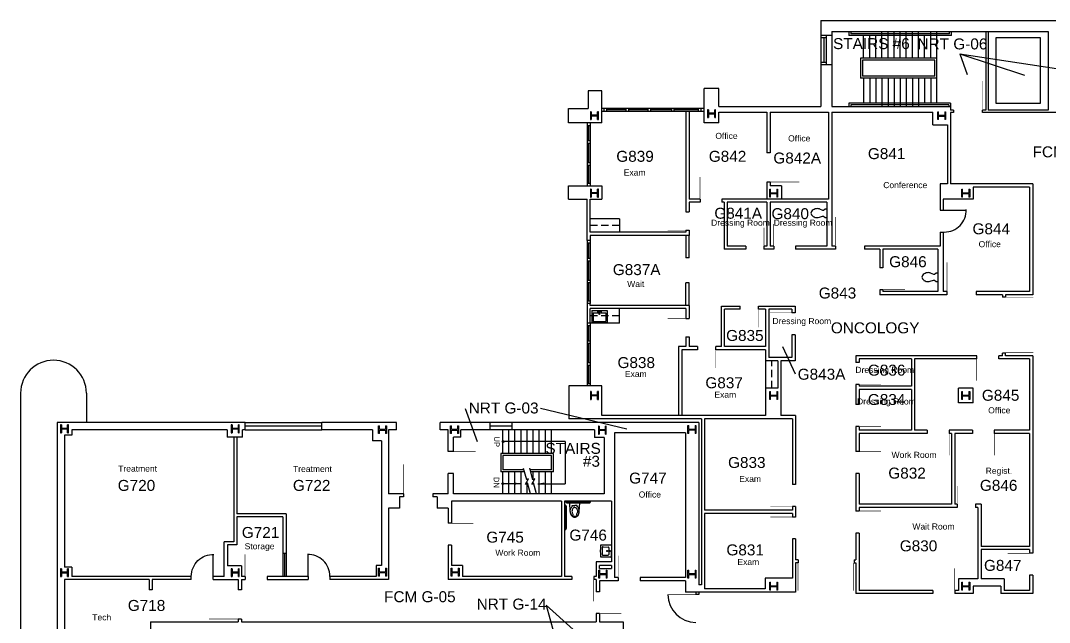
# Model space of a CAD drawing. Extents: x 889 to 4763, y 151 to 3209.
# Drawn here: x 1387 to 3074, y 2222 to 3209 of the extents above; entities that cross this region are included whole.
import ezdxf

# ---------------------------------------------------------------- set-up
doc = ezdxf.new("R2010")
doc.units = 0
doc.header["$LTSCALE"] = 96
doc.header["$MEASUREMENT"] = 0
doc.linetypes.add('DASHED4', pattern=[0.1875, 0.125, -0.0625])
doc.layers.get('0').update_dxf_attribs({"linetype": 'CONTINUOUS'})
for name, color, linetype in [('A-ANNO-TEXT', 4, 'CONTINUOUS'), ('A-ANNO-TEXT-CTC', 181, 'CONTINUOUS'), ('A-COLS', 1, 'CONTINUOUS'), ('A-DOOR', 2, 'CONTINUOUS'), ('A-FLOR-CASE', 3, 'CONTINUOUS'), ('A-FLOR-SHFT', 1, 'CONTINUOUS'), ('A-FLOR-STRS', 2, 'CONTINUOUS'), ('A-GLAZ', 2, 'CONTINUOUS'), ('A-WALL-FULL', 6, 'CONTINUOUS'), ('A-WALL-SILL', 1, 'CONTINUOUS'), ('DEF', 31, 'CONTINUOUS'), ('L-EXTERIOR', 8, 'CONTINUOUS'), ('P-FIXT', 3, 'CONTINUOUS')]:
    doc.layers.add(name, color=color, linetype=linetype)
doc.styles.add('ARIAL', font='arial.ttf')

# ---------------------------------------------------------------- blocks, each defined once
blk = doc.blocks.new('DL')
at = {"layer": 'A-DOOR'}
blk.add_lwpolyline([(1, 0, 0, 0, 0.414214), (0, 1, 0.0278, 0.0278, 0), (0, 0, 0.0278, 0.0278, 0)], format="xyseb", dxfattribs=at)
blk = doc.blocks.new('DR')
at = {"layer": 'A-DOOR'}
blk.add_lwpolyline([(0, 0, 0.0208, 0.0208, 0), (0, 1, 0, 0, 0.414214), (-1, 0, 0, 0, 0.414214)], format="xyseb", dxfattribs=at)
blk = doc.blocks.new('COL')
at = {"layer": 'A-COLS'}
for p, q in [((-0.5, 0.5), (0.5, 0.5)), ((-0.5, 0.39), (-0.5, 0.5)), ((-0.5, 0.39), (-0.05, 0.39)), ((-0.05, -0.39), (-0.05, 0.39)), ((0.05, -0.39), (0.05, 0.39)), ((0.05, 0.39), (0.5, 0.39)), ((0.5, 0.5), (0.5, 0.39)), ((-0.5, -0.5), (-0.5, -0.39)), ((-0.05, -0.39), (-0.5, -0.39)), ((0.5, -0.5), (-0.5, -0.5)), ((0.5, -0.39), (0.05, -0.39)), ((0.5, -0.39), (0.5, -0.5))]:
    blk.add_line(p, q, dxfattribs=at)
blk = doc.blocks.new('90S1')
blk.add_line((-0.5, 0), (-0.5, 1))
blk.add_arc((-0.5, 0), 1, 0, 91.707)
blk = doc.blocks.new('TOILET3')
for p, q in [((0, -7), (0, 7)), ((2.5, 7), (0, 7)), ((5.6, 5), (2.5, 7)), ((7.2, 5), (5.6, 5)), ((12.3, 6.8), (7.2, 5)), ((2.5, -7), (0, -7)), ((5.6, -5), (2.5, -7)), ((7.2, -5), (5.6, -5)), ((12.3, -6.8), (7.2, -5))]:
    blk.add_line(p, q)
for centre, radius, start, end in [((15.7, -3.1), 10.5, 90, 108.8354), ((16.2, -0.6), 8.05, 71.1646, 93.7754), ((15.2, -6.5), 14, 57.6462, 74.7553), ((16.2, -4), 11.3, 36.0611, 55.3641), ((20.1, 0), 5.93, 360, 26.7012), ((20.1, 0), 5.93, 333.2988, 0), ((15.7, 3.1), 10.5, 251.1646, 270), ((15.7, 3.1), 10.5, 270, 288.8354), ((15.7, 5.9), 13.2, 284.9626, 301.7838), ((16.2, 4), 11.3, 304.6359, 323.9389)]:
    blk.add_arc(centre, radius, start, end)
blk = doc.blocks.new('A$C05ED2A7C')
for p, q in [((-12.5, 0.1), (-12.5, 20.1)), ((-12.5, 20.1), (12.5, 20.1)), ((-10.5, 4.1), (-10.5, 18.1)), ((-10.5, 18.1), (10.5, 18.1)), ((10.5, 4.1), (10.5, 18.1)), ((12.5, 0.1), (12.5, 20.1)), ((-12.5, 0), (12.5, 0)), ((-10.5, 4), (-0.3, 4)), ((-0.3, 6.4), (-0.3, 2.4)), ((0.3, 6.4), (0.3, 2.4)), ((0.3, 4), (10.5, 4))]:
    blk.add_line(p, q)
for centre in [(-2.7, 2.3), (2.8, 2.3)]:
    blk.add_circle(centre, 0.5)
for centre, radius, start, end in [((0, 2.3), 1, 108.9656, 71.0344), ((0, 6.4), 0.325, 0, 180), ((0, 2.3), 0.325, 180, 0)]:
    blk.add_arc(centre, radius, start, end)

msp = doc.modelspace()

# ---------------------------------------------------------------- linework, layer by layer
at = {"layer": 'A-ANNO-TEXT'}
for p, q in [((2280, 2518.2), (2178.3, 2518.2)), ((2280, 2518.2), (2280, 2449.2)), ((2207.6, 2449.2), (2177.7, 2449.2)), ((2235.3, 2449.2), (2280, 2449.2))]:
    msp.add_line(p, q, dxfattribs=at)
for centre in [(2178.3, 2518.3), (2177.7, 2449.2)]:
    msp.add_circle(centre, 1.44, dxfattribs=at)
for points in [[(2197, 2447.5), (2197, 2451.1), (2207.8, 2449.3)], [(2245.9, 2447.5), (2245.9, 2451.1), (2235.1, 2449.3)]]:
    msp.add_solid(points, dxfattribs=at)
at = {"layer": 'A-ANNO-TEXT-CTC'}
for p, q in [((2927.3, 3154.7), (2939.3, 3120.7)), ((2927.3, 3154.7), (3033.6, 3119.4)), ((2927.3, 3154.7), (3103.8, 3127.9)), ((2657.9, 2629.1), (2637.2, 2674)), ((2116.2, 2572.4), (2135.5, 2518.7)), ((2239.8, 2573), (2381, 2539)), ((2248.8, 2250), (2260.7, 2206.2)), ((2248.8, 2250), (2293, 2209.8))]:
    msp.add_line(p, q, dxfattribs=at)
at = {"layer": 'A-DOOR'}
for points in [[(3002.2, 2755.2, 1, 1, 0), (3047.8, 2755.2, 0, 0, -0.414214), (3002.2, 2709.7, 0, 0, 0)], [(3002.2, 2664.1, 1, 1, 0), (3047.8, 2664.1, 0, 0, 0.414214), (3002.2, 2709.7, 0, 0, 0)], [(2015.2, 2432.8, 1, 1, 0), (2015.2, 2480.8, 0, 0, -0.414214), (2063.2, 2432.8, 0, 0, 0)], [(2093.5, 2348.2, 0, 0, 0.414214), (2129.5, 2384.2, 1, 1, 0), (2093.5, 2384.2, 0, 0, 0)], [(1791.2, 2297.2, 0, 0, 0.414214), (1755.2, 2333.2, 1, 1, 0), (1755.2, 2297.2, 0, 0, 0)], [(2403, 2295.2, 0, 0, 0.414214), (2367, 2331.2, 1, 1, 0), (2367, 2295.2, 0, 0, 0)], [(2662, 2319.2, 1, 1, 0), (2662, 2273.7, 0, 0, 0.414214), (2707.6, 2319.2, 0, 0, 0)], [(2753.2, 2319.2, 1, 1, 0), (2753.2, 2273.7, 0, 0, -0.414214), (2707.6, 2319.2, 0, 0, 0)], [(2291, 2292, 0, 0, 0.414214), (2327, 2256, 1, 1, 0), (2327, 2292, 0, 0, 0)], [(1744, 2227.2, 1, 1, 0), (1696, 2227.2, 0, 0, -0.414214), (1744, 2275.2, 0, 0, 0)], [(2336.2, 2236, 1, 1, 0), (2372.2, 2236, 0, 0, 0.414214), (2336.2, 2272, 0, 0, 0)]]:
    msp.add_lwpolyline(points, format="xyseb", dxfattribs=at)
at = {"layer": 'A-DOOR', "const_width": 1}
msp.add_lwpolyline([(2448.7, 2267.3), (2494.2, 2267.3)], dxfattribs=at)
at = {"layer": 'A-DOOR'}
msp.add_arc((2494.2, 2267.3), 45.6, 180, 270, dxfattribs=at)
at = {"layer": 'A-FLOR-CASE'}
for p, q in [((2369.2, 2883.8), (2321.2, 2883.8)), ((2369.2, 2883.8), (2369.2, 2861.8)), ((2369.2, 2712.5), (2369.2, 2736.5)), ((2369.2, 2712.5), (2321.2, 2712.5)), ((2608.8, 2651), (2608.8, 2606))]:
    msp.add_line(p, q, dxfattribs=at)
at = {"layer": 'A-FLOR-CASE', "linetype": 'DASHED4'}
for p, q in [((2369.2, 2872.8), (2321.2, 2872.8)), ((2369.2, 2724.5), (2321.2, 2724.5)), ((2618.8, 2606), (2618.8, 2651))]:
    msp.add_line(p, q, dxfattribs=at)
at = {"layer": 'A-FLOR-SHFT'}
msp.add_lwpolyline([(2987, 3181), (3059, 3181), (3059, 3073), (2987, 3073)], close=True, dxfattribs=at)
at = {"layer": 'A-FLOR-STRS'}
for p, q in [((2745.5, 3191), (2745.5, 3184.3)), ((2748.5, 3191), (2748.5, 3187.3)), ((2799.5, 3147.3), (2799.5, 3190.3)), ((2809.5, 3147.3), (2809.5, 3190.3)), ((2819.5, 3147.3), (2819.5, 3190.3)), ((2829.5, 3147.3), (2829.5, 3190.3)), ((2839.5, 3147.6), (2839.5, 3190.3)), ((2849.5, 3147.3), (2849.5, 3190.3)), ((2859.5, 3147.3), (2859.5, 3190.3)), ((2879.5, 3147.3), (2879.5, 3191)), ((2889.5, 3073.7), (2889.5, 3191)), ((2910.5, 3187.3), (2910.5, 3190.4)), ((2913.5, 3184.3), (2913.5, 3190.4)), ((2913.5, 3184.3), (2745.5, 3184.3)), ((2910.5, 3187.3), (2748.5, 3187.3)), ((2769.5, 3147.3), (2769.5, 3184.3)), ((2779.5, 3147.3), (2779.5, 3184.3)), ((2789.5, 3147.3), (2789.5, 3184.3)), ((2869.5, 3147.3), (2869.5, 3184.3)), ((2764.5, 3147.3), (2764.5, 3114.7)), ((2889.5, 3147.3), (2764.5, 3147.3)), ((2767.5, 3144.3), (2767.5, 3117.7)), ((2886.5, 3144.3), (2767.5, 3144.3)), ((2886.5, 3117.7), (2886.5, 3144.3)), ((2889.5, 3114.7), (2764.5, 3114.7)), ((2886.5, 3117.7), (2767.5, 3117.7)), ((2769.5, 3114.7), (2769.5, 3073.7)), ((2779.5, 3114.7), (2779.5, 3073.7)), ((2789.5, 3114.7), (2789.5, 3073.7)), ((2799.5, 3114.7), (2799.5, 3067.7)), ((2809.5, 3114.7), (2809.5, 3067.7)), ((2819.5, 3114.7), (2819.5, 3067.7)), ((2829.5, 3114.7), (2829.5, 3067.7)), ((2839.5, 3114.4), (2839.5, 3067.7)), ((2849.5, 3114.7), (2849.5, 3067.7)), ((2859.5, 3114.7), (2859.5, 3067.7)), ((2869.5, 3114.7), (2869.5, 3073.7)), ((2879.5, 3114.7), (2879.5, 3073.7)), ((2745.5, 3073.7), (2745.5, 3068)), ((2912.2, 3073.7), (2745.5, 3073.7)), ((2912.2, 3073.7), (2912.2, 3067.6)), ((2748.5, 3070.7), (2748.5, 3068)), ((2909.2, 3070.7), (2748.5, 3070.7)), ((2909.2, 3070.7), (2909.2, 3068)), ((2177.7, 2498.7), (2177.7, 2537.7)), ((2187.7, 2498.7), (2187.7, 2537.7)), ((2197.7, 2498.7), (2197.7, 2537.7)), ((2207.7, 2498.7), (2207.7, 2537.7)), ((2217.7, 2498.7), (2217.7, 2537.7)), ((2227.7, 2499), (2227.7, 2537.7)), ((2237.7, 2498.7), (2237.7, 2537.7)), ((2247.7, 2498.7), (2247.7, 2537.7)), ((2257.7, 2498.7), (2257.7, 2537.7)), ((2260.7, 2498.7), (2174.7, 2498.7)), ((2174.7, 2498.7), (2174.7, 2468.8)), ((2260.7, 2468.8), (2260.7, 2498.7)), ((2257.7, 2495.7), (2177.7, 2495.7)), ((2177.7, 2495.7), (2177.7, 2471.8)), ((2257.7, 2471.8), (2257.7, 2495.7)), ((2213.5, 2468.8), (2174.7, 2468.8)), ((2212.7, 2471.8), (2177.7, 2471.8)), ((2177.7, 2432.8), (2177.7, 2468.8)), ((2187.7, 2432.8), (2187.7, 2468.8)), ((2197.7, 2432.8), (2197.7, 2468.8)), ((2207.7, 2432.8), (2207.7, 2468.8)), ((2217, 2455.5), (2212, 2474.3)), ((2227, 2455.5), (2221.9, 2474.8)), ((2257.7, 2471.8), (2222.7, 2471.8)), ((2260.7, 2468.8), (2223.5, 2468.8)), ((2227.7, 2455.9), (2227.7, 2468.8)), ((2237.7, 2432.8), (2237.7, 2468.8)), ((2247.7, 2432.8), (2247.7, 2468.8)), ((2257.7, 2432.8), (2257.7, 2468.8)), ((2215.2, 2448.7), (2220.2, 2457.4)), ((2215.2, 2448.7), (2218.4, 2450.5)), ((2220.2, 2457.4), (2217, 2455.5)), ((2217.7, 2432.8), (2217.7, 2450.1)), ((2223.1, 2432.8), (2218.4, 2450.5)), ((2225.2, 2448.7), (2230.2, 2457.4)), ((2225.2, 2448.7), (2228.4, 2450.5)), ((2230.2, 2457.4), (2227, 2455.5)), ((2233.1, 2432.8), (2228.4, 2450.5))]:
    msp.add_line(p, q, dxfattribs=at)
at = {"layer": 'A-GLAZ'}
for p, q in [((2704.2, 3181), (2704.2, 3141)), ((2380.3, 3062.4), (2348.3, 3062.4)), ((2416.3, 3062.4), (2384.3, 3062.4)), ((2508, 3065), (2402.5, 3065)), ((2454.8, 3062.4), (2420.3, 3062.4)), ((2498.6, 3062.4), (2458.8, 3062.4)), ((2318.6, 3037), (2318.6, 3012)), ((2318.6, 3008), (2318.6, 2976)), ((2318.6, 2972), (2318.6, 2942)), ((2318.6, 2844.1), (2318.6, 2819.1)), ((2318.6, 2815.1), (2318.6, 2783.1)), ((2318.6, 2779.1), (2318.6, 2749.1)), ((2318.6, 2708.8), (2318.6, 2683.8)), ((2318.6, 2679.8), (2318.6, 2647.8)), ((2318.6, 2643.8), (2318.6, 2613.8)), ((1881.1, 2543.7), (1755.1, 2543.7)), ((2193.2, 2543.7), (2157.2, 2543.7)), ((1819.9, 2334.8), (1819.9, 2297.2))]:
    msp.add_line(p, q, dxfattribs=at)
at = {"layer": 'A-WALL-FULL'}
for p, q in [((2699.2, 3209), (2699.2, 3181)), ((2699.2, 3209), (3191, 3209)), ((2717.2, 3191), (3072, 3191)), ((2717.2, 3191), (2717.2, 3185)), ((2970, 3191), (2970, 3062)), ((2974, 3191), (2974, 3062)), ((3072, 3191), (3072, 3062)), ((2699.2, 3185), (2717.2, 3185)), ((2699.2, 3181), (2708.2, 3181)), ((2699.2, 3141), (2708.2, 3141)), ((2699.2, 3141), (2699.2, 3068)), ((2699.2, 3137), (2717.2, 3137)), ((2717.2, 3137), (2717.2, 3068)), ((2340, 3094), (2318, 3094)), ((2318, 3094), (2318, 3065)), ((2340, 3041), (2340, 3094)), ((2508, 3041), (2508, 3097.3)), ((2532, 3097.3), (2508, 3097.3)), ((2532, 3068), (2532, 3097.3)), ((2285.8, 3041), (2285.8, 3065)), ((2285.8, 3065), (2318, 3065)), ((2344.3, 3065), (2340, 3065)), ((2344.3, 3059.8), (2340, 3059.8)), ((2344.3, 3059.8), (2344.3, 3065)), ((2348.3, 3059.8), (2348.3, 3065)), ((2384.3, 3065), (2380.3, 3065)), ((2380.3, 3059.8), (2380.3, 3065)), ((2384.3, 3059.8), (2380.3, 3059.8)), ((2384.3, 3059.8), (2384.3, 3065)), ((2402.5, 3062.4), (2398.5, 3062.4)), ((2416.3, 3059.8), (2416.3, 3065)), ((2420.3, 3059.8), (2420.3, 3065)), ((2454.8, 3059.8), (2454.8, 3065)), ((2458.8, 3059.8), (2458.8, 3065)), ((2478, 3059.8), (2478, 2895.2)), ((2483.2, 3059.8), (2483.2, 2916.2)), ((2498.6, 3059.8), (2498.6, 3065)), ((2502.9, 3059.8), (2502.9, 3065)), ((2532, 3068), (2699.2, 3068)), ((2532, 3059), (2610.8, 3059)), ((2532, 3041), (2532, 3059)), ((2610.8, 3059), (2610.8, 2992)), ((2616, 3059), (2712, 3059)), ((2616, 3059), (2616, 2992)), ((2712, 3059), (2712, 2916.2)), ((2717.2, 3068), (2912.2, 3068)), ((2717.2, 3059), (2883, 3059)), ((2717.2, 3059), (2717.2, 2839)), ((2883, 3038), (2883, 3059)), ((2912.2, 3068), (2912.2, 3062)), ((2917, 3062), (2912.2, 3062)), ((2917, 3058), (2912.2, 3058)), ((2912.2, 3058), (2912.2, 2941)), ((2917, 3062), (2917, 3058)), ((2964.7, 3058), (2964.7, 3062)), ((2970, 3062), (2964.7, 3062)), ((3088, 3058), (2964.7, 3058)), ((3072, 3062), (2974, 3062)), ((2340, 3041), (2285.8, 3041)), ((2316, 3041), (2316, 3037)), ((2316, 3037), (2321.2, 3037)), ((2321.2, 3041), (2321.2, 3037)), ((2532, 3041), (2508, 3041)), ((2883, 3038), (2907, 3038)), ((2907, 3038), (2907, 2941)), ((2316, 3012), (2316, 3008)), ((2316, 3012), (2321.2, 3012)), ((2316, 3008), (2321.2, 3008)), ((2321.2, 3012), (2321.2, 3008)), ((2616, 2992), (2610.8, 2992)), ((2316, 2976), (2316, 2972)), ((2316, 2976), (2321.2, 2976)), ((2316, 2972), (2321.2, 2972)), ((2321.2, 2976), (2321.2, 2972)), ((2285.8, 2916), (2285.8, 2938)), ((2285.8, 2938), (2340, 2938)), ((2316, 2942), (2316, 2938)), ((2316, 2942), (2321.2, 2942)), ((2321.2, 2942), (2321.2, 2938)), ((2340, 2938), (2340, 2916)), ((2616, 2944), (2610.8, 2944)), ((2610.8, 2944), (2610.8, 2916.2)), ((2616, 2944), (2616, 2938)), ((2634.8, 2938), (2616, 2938)), ((2634.8, 2938), (2634.8, 2916.2)), ((2895, 2941), (2895, 2898)), ((2907, 2941), (2895, 2941)), ((3047, 2941), (2912.2, 2941)), ((3047, 2941), (3047, 2759.2)), ((2949, 2935.7), (2949, 2916)), ((3041.8, 2935.7), (2949, 2935.7)), ((3041.8, 2935.7), (3041.8, 2764.5)), ((2285.8, 2916), (2316, 2916)), ((2316, 2848.1), (2316, 2916)), ((2321.2, 2861.8), (2321.2, 2916)), ((2321.2, 2916), (2340, 2916)), ((2501.2, 2916.2), (2483.2, 2916.2)), ((2483.2, 2911), (2483.2, 2895.2)), ((2501.2, 2911), (2483.2, 2911)), ((2501.2, 2916.2), (2501.2, 2911)), ((2501.2, 2916.2), (2501.2, 2911)), ((2712, 2916.2), (2537.2, 2916.2)), ((2537.2, 2916.2), (2537.2, 2911)), ((2540.8, 2911), (2537.2, 2911)), ((2540.8, 2911), (2540.8, 2833.8)), ((2546, 2911), (2546, 2839)), ((2610.8, 2911), (2546, 2911)), ((2610.8, 2911), (2610.8, 2839)), ((2616, 2911), (2616, 2839)), ((2709.2, 2911), (2616, 2911)), ((2709.2, 2911), (2709.2, 2839)), ((2900.2, 2916), (2900.2, 2898)), ((2949, 2916), (2900.2, 2916)), ((2478, 2895.2), (2483.2, 2895.2)), ((2895, 2898), (2901.8, 2898)), ((2478, 2861.8), (2321.2, 2861.8)), ((2483.2, 2856.5), (2321.2, 2856.5)), ((2321.2, 2856.5), (2321.2, 2848.1)), ((2478, 2865.2), (2483.2, 2865.2)), ((2478, 2865.2), (2478, 2861.8)), ((2478, 2856.5), (2478, 2819.5)), ((2483.2, 2865.2), (2483.2, 2856.5)), ((2483.2, 2819.5), (2483.2, 2856.5)), ((2895, 2862), (2895, 2839)), ((2895, 2862), (2901.8, 2862)), ((2900.2, 2862), (2900.2, 2764.5)), ((2316, 2848.1), (2316, 2844.1)), ((2321.2, 2848.1), (2316, 2848.1)), ((2316, 2844.1), (2321.2, 2844.1)), ((2321.2, 2848.1), (2321.2, 2844.1)), ((2576.1, 2839), (2546, 2839)), ((2576.1, 2839), (2576.1, 2833.8)), ((2610.8, 2839), (2606.1, 2839)), ((2606.1, 2839), (2606.1, 2833.8)), ((2622, 2839), (2616, 2839)), ((2622.1, 2839), (2622.1, 2833.8)), ((2658, 2839), (2658, 2833.8)), ((2709.2, 2839), (2658, 2839)), ((2723.2, 2839), (2717.2, 2839)), ((2723.2, 2839), (2723.2, 2833.8)), ((2771.2, 2839), (2771.2, 2833.8)), ((2895, 2839), (2771.2, 2839)), ((2316, 2819.1), (2316, 2815.1)), ((2316, 2819.1), (2321.2, 2819.1)), ((2321.2, 2819.1), (2321.2, 2815.1)), ((2483.2, 2819.5), (2478, 2819.5)), ((2576.1, 2833.8), (2540.8, 2833.8)), ((2622, 2833.8), (2606.1, 2833.8)), ((2723.2, 2833.8), (2658, 2833.8)), ((2796, 2833.8), (2771.2, 2833.8)), ((2796, 2833.8), (2796, 2803.5)), ((2801.2, 2833.8), (2801.2, 2803.5)), ((2891.2, 2833.8), (2801.2, 2833.8)), ((2891.2, 2833.8), (2891.2, 2764.5)), ((2316, 2815.1), (2321.2, 2815.1)), ((2801.2, 2803.5), (2796, 2803.5)), ((2316, 2783.1), (2316, 2779.1)), ((2316, 2783.1), (2321.2, 2783.1)), ((2316, 2779.1), (2321.2, 2779.1)), ((2321.2, 2783.1), (2321.2, 2779.1)), ((2483.2, 2778.7), (2478, 2778.7)), ((2478, 2741.8), (2478, 2778.7)), ((2483.2, 2741.8), (2483.2, 2778.7)), ((2801.2, 2767.5), (2796, 2767.5)), ((2796, 2767.5), (2796, 2759.2)), ((2801.2, 2767.5), (2801.2, 2764.5)), ((2906.2, 2759.2), (2796, 2759.2)), ((2891.2, 2764.5), (2801.2, 2764.5)), ((2906.2, 2764.5), (2900.2, 2764.5)), ((2906.2, 2764.5), (2906.2, 2759.2)), ((2954.2, 2764.5), (2954.2, 2759.2)), ((3041.8, 2764.5), (2954.2, 2764.5)), ((2997, 2759.2), (2954.2, 2759.2)), ((2997, 2759.2), (2997, 2755.2)), ((3002.2, 2755.2), (2997, 2755.2)), ((3002.2, 2759.2), (3002.2, 2755.2)), ((3047, 2759.2), (3002.2, 2759.2)), ((2316, 2749.1), (2316, 2745.1)), ((2316, 2749.1), (2321.2, 2749.1)), ((2321.2, 2745.1), (2316, 2745.1)), ((2316, 2745.1), (2316, 2712.8)), ((2321.2, 2749.1), (2321.2, 2745.1)), ((2321.2, 2741.8), (2321.2, 2745.1)), ((2483.2, 2741.8), (2321.2, 2741.8)), ((2478, 2736.5), (2321.2, 2736.5)), ((2321.2, 2712.8), (2321.2, 2736.5)), ((2478, 2736.5), (2478, 2720.4)), ((2483.2, 2741.8), (2483.2, 2720.4)), ((2536.2, 2740.7), (2567.2, 2740.7)), ((2536.2, 2674.2), (2536.2, 2740.7)), ((2541.5, 2674.2), (2541.5, 2735.5)), ((2567.2, 2735.5), (2541.5, 2735.5)), ((2567.2, 2735.5), (2567.2, 2740.7)), ((2597.2, 2735.5), (2597.2, 2740.7)), ((2597.2, 2740.7), (2657.2, 2740.7)), ((2608.8, 2735.5), (2597.2, 2735.5)), ((2608.8, 2735.5), (2608.8, 2674.2)), ((2614, 2735.5), (2614, 2656.2)), ((2652, 2735.5), (2614, 2735.5)), ((2652, 2735.5), (2652, 2729.5)), ((2657.2, 2740.7), (2657.2, 2729.5)), ((2478, 2720.4), (2483.2, 2720.4)), ((2657.2, 2729.5), (2652, 2729.5)), ((2316, 2712.8), (2316, 2708.8)), ((2321.2, 2712.8), (2316, 2712.8)), ((2316, 2708.8), (2321.2, 2708.8)), ((2321.2, 2712.8), (2321.2, 2708.8)), ((2316, 2683.8), (2316, 2679.8)), ((2316, 2683.8), (2321.2, 2683.8)), ((2321.2, 2683.8), (2321.2, 2679.8)), ((2478, 2690.4), (2483.2, 2690.4)), ((2478, 2690.4), (2478, 2674.2)), ((2483.2, 2690.4), (2483.2, 2674.2)), ((2657.2, 2693.5), (2652, 2693.5)), ((2652, 2693.5), (2652, 2656.2)), ((2657.2, 2693.5), (2657.2, 2651)), ((2316, 2679.8), (2321.2, 2679.8)), ((2478, 2674.2), (2466, 2674.2)), ((2466, 2674.2), (2466, 2561)), ((2471.2, 2669), (2471.2, 2561)), ((2497.2, 2669), (2471.2, 2669)), ((2497.2, 2674.2), (2483.2, 2674.2)), ((2497.2, 2674.2), (2497.2, 2669)), ((2536.2, 2674.2), (2527.2, 2674.2)), ((2527.2, 2669), (2527.2, 2674.2)), ((2608.8, 2669), (2527.2, 2669)), ((2608.8, 2674.2), (2541.5, 2674.2)), ((2608.8, 2669), (2608.8, 2651)), ((2628.8, 2651), (2608.8, 2651)), ((2652, 2656.2), (2614, 2656.2)), ((2628.8, 2651), (2628.8, 2606)), ((2657.2, 2651), (2634, 2651)), ((2634, 2651), (2634, 2561)), ((2757, 2659.2), (2757, 2648)), ((2955, 2659.2), (2757, 2659.2)), ((2762.2, 2654), (2762.2, 2648)), ((2847.8, 2654), (2762.2, 2654)), ((2847.8, 2654), (2847.8, 2609)), ((2853, 2654), (2853, 2537)), ((2955, 2654), (2853, 2654)), ((2955, 2654), (2955, 2659.2)), ((2997, 2659.2), (2991, 2659.2)), ((2991, 2654), (2991, 2659.2)), ((3041.8, 2654), (2991, 2654)), ((3002.2, 2663.2), (2997, 2663.2)), ((2997, 2659.2), (2997, 2663.2)), ((3002.2, 2659.2), (3002.2, 2663.2)), ((3047, 2659.2), (3002.2, 2659.2)), ((3041.8, 2654), (3041.8, 2537)), ((3047, 2659.2), (3047, 2335)), ((2316, 2647.8), (2316, 2643.8)), ((2316, 2647.8), (2321.2, 2647.8)), ((2316, 2643.8), (2321.2, 2643.8)), ((2321.2, 2647.8), (2321.2, 2643.8)), ((2762.2, 2648), (2757, 2648)), ((2340, 2609.8), (2286, 2609.8)), ((2286, 2609.8), (2286, 2555.8)), ((2316, 2613.8), (2316, 2609.8)), ((2316, 2613.8), (2321.2, 2613.8)), ((2321.2, 2609.8), (2316, 2609.8)), ((2321.2, 2613.8), (2321.2, 2609.8)), ((2340, 2561), (2340, 2609.8)), ((2628.8, 2606), (2608.8, 2606)), ((2608.8, 2606), (2608.8, 2561)), ((2634, 2606), (2634, 2561)), ((2762.2, 2612), (2757, 2612)), ((2757, 2612), (2757, 2579)), ((2762.2, 2612), (2762.2, 2609)), ((2847.8, 2609), (2762.2, 2609)), ((2762.2, 2603.8), (2762.2, 2579)), ((2847.8, 2603.8), (2762.2, 2603.8)), ((2847.8, 2603.8), (2847.8, 2537)), ((2925, 2582), (2925, 2606)), ((2949, 2606), (2925, 2606)), ((2949, 2582), (2949, 2606)), ((2949, 2582), (2925, 2582)), ((2762.2, 2579), (2757, 2579)), ((1447, 2549.7), (1447, 1435)), ((1755.1, 2549.7), (1447, 2549.7)), ((1755.1, 2537.7), (1755.1, 2549.7)), ((1881.1, 2537.7), (1881.1, 2549.7)), ((2003.3, 2549.7), (1881.1, 2549.7)), ((2003.3, 2537.7), (2003.3, 2549.7)), ((2075.2, 2537.7), (2075.2, 2549.7)), ((2157.2, 2549.7), (2075.2, 2549.7)), ((2157.2, 2537.7), (2157.2, 2549.7)), ((2499.5, 2549.7), (2193.2, 2549.7)), ((2193.2, 2537.7), (2193.2, 2549.7)), ((2503.5, 2555.8), (2286, 2555.8)), ((2608.8, 2561), (2340, 2561)), ((2499.5, 2549.7), (2499.5, 2283.2)), ((2503.5, 2555.8), (2503.5, 2283.2)), ((2508.8, 2555.8), (2508.8, 2405.8)), ((2652.8, 2555.8), (2508.8, 2555.8)), ((2658, 2561), (2634, 2561)), ((2652.8, 2555.8), (2652.8, 2447.8)), ((2658, 2561), (2658, 2447.8)), ((1726, 2537.7), (1471, 2537.7)), ((1471, 2537.7), (1471, 2528.8)), ((1726, 2537.7), (1726, 2525.8)), ((1751.1, 2525.8), (1751.1, 2537.7)), ((1755.1, 2537.7), (1751.1, 2537.7)), ((1964, 2537.7), (1881.1, 2537.7)), ((1964, 2537.7), (1964, 2519.8)), ((1990.2, 2537.7), (1990.2, 2432.8)), ((2003.3, 2537.7), (1990.2, 2537.7)), ((2088.2, 2537.7), (2075.2, 2537.7)), ((2088.2, 2501.8), (2088.2, 2537.7)), ((2157.2, 2537.7), (2109.2, 2537.7)), ((2109.2, 2525.8), (2109.2, 2537.7)), ((2328, 2537.7), (2193.2, 2537.7)), ((2328, 2537.7), (2328, 2525)), ((2361, 2532.5), (2361, 2295.2)), ((2477.5, 2532.5), (2361, 2532.5)), ((2477.5, 2532.5), (2477.5, 2295.2)), ((2762.2, 2543), (2757, 2543)), ((2757, 2543), (2757, 2501.8)), ((2762.2, 2543), (2762.2, 2537)), ((2847.8, 2537), (2762.2, 2537)), ((2762.2, 2531.7), (2762.2, 2501.8)), ((2873.8, 2531.7), (2762.2, 2531.7)), ((2873.8, 2537), (2853, 2537)), ((2873.8, 2537), (2873.8, 2531.7)), ((2947.8, 2537), (2909.8, 2537)), ((2909.8, 2537), (2909.8, 2531.7)), ((2913.8, 2531.7), (2909.8, 2531.7)), ((2913.8, 2531.7), (2913.8, 2415.5)), ((2919, 2531.7), (2919, 2415.5)), ((2947.8, 2531.7), (2919, 2531.7)), ((2947.8, 2537), (2947.8, 2531.7)), ((2983.8, 2537), (2983.8, 2531.7)), ((3041.8, 2537), (2983.8, 2537)), ((3041.8, 2531.7), (2983.8, 2531.7)), ((3041.8, 2531.7), (3041.8, 2346.2)), ((1459, 2528.8), (1459, 2312.5)), ((1471, 2528.8), (1459, 2528.8)), ((1751.1, 2525.8), (1726, 2525.8)), ((1736.5, 2525.8), (1736.5, 2354)), ((1741.7, 2525.8), (1741.7, 2400)), ((1979, 2519.8), (1964, 2519.8)), ((1979, 2519.8), (1979, 2315.2)), ((2097.2, 2501.8), (2097.2, 2525.8)), ((2109.2, 2525.8), (2097.2, 2525.8)), ((2343.8, 2525), (2328, 2525)), ((2343.8, 2525), (2343.8, 2432.8)), ((2097.2, 2501.8), (2088.2, 2501.8)), ((2762.2, 2501.8), (2757, 2501.8)), ((2097.2, 2465.8), (2088.2, 2465.8)), ((2088.2, 2432.8), (2088.2, 2465.8)), ((2097.2, 2432.8), (2097.2, 2465.8)), ((2762.2, 2465.8), (2757, 2465.8)), ((2757, 2465.8), (2757, 2404.2)), ((2762.2, 2465.8), (2762.2, 2415.5)), ((2658, 2447.8), (2652.8, 2447.8)), ((2015.2, 2432.8), (1990.2, 2432.8)), ((2015.2, 2432.8), (2015.2, 2427.5)), ((2088.2, 2432.8), (2063.2, 2432.8)), ((2063.2, 2432.8), (2063.2, 2427.5)), ((2343.8, 2432.8), (2097.2, 2432.8)), ((2008.2, 2427.5), (2008.2, 2408.8)), ((2015.2, 2427.5), (2008.2, 2427.5)), ((2070.2, 2427.5), (2063.2, 2427.5)), ((2070.2, 2427.5), (2070.2, 2408.8)), ((2273.8, 2420.8), (2093.5, 2420.8)), ((2093.5, 2420.8), (2093.5, 2384.6)), ((2273.8, 2420.8), (2273.8, 2297.2)), ((2355.8, 2420.8), (2279, 2420.8)), ((2279, 2420.8), (2279, 2297.2)), ((2355.8, 2420.8), (2355.8, 2320.8)), ((2913.8, 2415.5), (2762.2, 2415.5)), ((2923, 2415.5), (2919, 2415.5)), ((2923, 2415.5), (2923, 2410.2)), ((2953, 2415.5), (2953, 2410.2)), ((2962.2, 2415.5), (2953, 2415.5)), ((2962.2, 2415.5), (2962.2, 2346.2)), ((1822.5, 2400), (1741.7, 2400)), ((1822.5, 2400), (1822.5, 2334.8)), ((1990.2, 2408.8), (1990.2, 2292)), ((2008.2, 2408.8), (1990.2, 2408.8)), ((2088.2, 2408.8), (2070.2, 2408.8)), ((2088.2, 2408.8), (2088.2, 2384.6)), ((2652.8, 2405.8), (2508.8, 2405.8)), ((2508.8, 2400.5), (2508.8, 2276.5)), ((2652.8, 2400.5), (2508.8, 2400.5)), ((2658, 2411.8), (2652.8, 2411.8)), ((2652.8, 2411.8), (2652.8, 2405.8)), ((2652.8, 2400.5), (2652.8, 2394.5)), ((2658, 2411.8), (2658, 2394.5)), ((2762.2, 2404.2), (2757, 2404.2)), ((2762.2, 2410.2), (2762.2, 2404.2)), ((2923, 2410.2), (2762.2, 2410.2)), ((2957, 2410.2), (2953, 2410.2)), ((2957, 2410.2), (2957, 2293)), ((1741.7, 2394.8), (1741.7, 2348.8)), ((1817.2, 2394.8), (1741.7, 2394.8)), ((1817.2, 2394.8), (1817.2, 2334.8)), ((2093.5, 2384.6), (2088.2, 2384.6)), ((2658, 2394.5), (2652.8, 2394.5)), ((2762.2, 2368.2), (2757, 2368.2)), ((2757, 2368.2), (2757, 2324.5)), ((2762.2, 2368.2), (2762.2, 2274.2)), ((1736.5, 2354), (1721, 2354)), ((1721, 2297.2), (1721, 2354)), ((1726.2, 2348.8), (1726.2, 2314.2)), ((1741.7, 2348.8), (1726.2, 2348.8)), ((2088.2, 2348.2), (2088.2, 2292)), ((2093.5, 2348.2), (2088.2, 2348.2)), ((2093.5, 2348.2), (2093.5, 2315.2)), ((2658, 2358.5), (2652.8, 2358.5)), ((2652.8, 2358.5), (2652.8, 2294.5)), ((2658, 2358.5), (2658, 2324.5)), ((3041.8, 2346.2), (2962.2, 2346.2)), ((1822.5, 2334.8), (1817.2, 2334.8)), ((2962.2, 2341), (2962.2, 2293)), ((3041.8, 2341), (2962.2, 2341)), ((3041.8, 2341), (3041.8, 2335)), ((3047, 2335), (3041.8, 2335)), ((1471, 2312.5), (1459, 2312.5)), ((1471, 2312.5), (1471, 2297.2)), ((1749.2, 2314.2), (1726.2, 2314.2)), ((1749.2, 2314.2), (1749.2, 2297.2)), ((1970, 2315.2), (1970, 2297.2)), ((1979, 2315.2), (1970, 2315.2)), ((2111.5, 2315.2), (2093.5, 2315.2)), ((2111.5, 2315.2), (2111.5, 2297.2)), ((2331, 2320.8), (2331, 2297.2)), ((2355.8, 2320.8), (2331, 2320.8)), ((2355.8, 2315.2), (2336.5, 2315.2)), ((2336.5, 2310), (2336.5, 2315.2)), ((2355.8, 2315.2), (2355.8, 2310)), ((2662, 2324.5), (2658, 2324.5)), ((2658, 2319.2), (2658, 2271.2)), ((2662, 2319.2), (2658, 2319.2)), ((2662, 2324.5), (2662, 2319.2)), ((2754, 2324.5), (2754, 2319.2)), ((2754, 2324.5), (2757, 2324.5)), ((2754, 2319.2), (2757, 2319.2)), ((2757, 2319.2), (2757, 2269)), ((1667, 2297.2), (1471, 2297.2)), ((1667, 2292), (1667, 2297.2)), ((1721, 2297.2), (1703, 2297.2)), ((1703, 2292), (1703, 2297.2)), ((1755.2, 2297.2), (1749.2, 2297.2)), ((1755.2, 2297.2), (1755.2, 2292)), ((1791.2, 2297.2), (1791.2, 2292)), ((1858.4, 2297.2), (1791.2, 2297.2)), ((1858.4, 2297.2), (1858.4, 2292)), ((1970, 2297.2), (1894.4, 2297.2)), ((1894.4, 2297.2), (1894.4, 2292)), ((2273.8, 2297.2), (2111.5, 2297.2)), ((2291, 2297.2), (2279, 2297.2)), ((2291, 2297.2), (2291, 2292)), ((2327, 2297.2), (2327, 2292)), ((2331, 2297.2), (2327, 2297.2)), ((2336.5, 2310), (2355.8, 2310)), ((2367, 2295.2), (2361, 2295.2)), ((2367, 2295.2), (2367, 2290)), ((2477.5, 2295.2), (2403, 2295.2)), ((2403, 2295.2), (2403, 2290)), ((3041.8, 2299), (3041.8, 2274.2)), ((3047, 2299), (3041.8, 2299)), ((3047, 2299), (3047, 2269)), ((1459, 2292), (1459, 2170)), ((1597.8, 2292), (1459, 2292)), ((1597.8, 2292), (1597.8, 2275.2)), ((1667, 2292), (1603, 2292)), ((1603, 2292), (1603, 2275.2)), ((1703, 2292), (1744, 2292)), ((1744, 2292), (1744, 2275.2)), ((1749.2, 2292), (1749.2, 2275.2)), ((1749.2, 2292), (1755.2, 2292)), ((1791.2, 2292), (1858.4, 2292)), ((1990.2, 2292), (1894.4, 2292)), ((2291, 2292), (2088.2, 2292)), ((2331, 2292), (2327, 2292)), ((2331, 2292), (2331, 2272)), ((2336.2, 2290), (2336.2, 2272)), ((2367, 2290), (2336.2, 2290)), ((2477.5, 2290), (2403, 2290)), ((2477.5, 2290), (2477.5, 2271.2)), ((2503.5, 2283.2), (2499.5, 2283.2)), ((2607.8, 2294.5), (2607.8, 2276.5)), ((2652.8, 2294.5), (2607.8, 2294.5)), ((2925, 2293), (2925, 2274.2)), ((2957, 2293), (2925, 2293)), ((2994.5, 2281), (2949, 2281)), ((2949, 2281), (2949, 2269)), ((2999.8, 2293), (2962.2, 2293)), ((2994.5, 2281), (2994.5, 2269)), ((2999.8, 2293), (2999.8, 2274.2)), ((1603, 2275.2), (1597.8, 2275.2)), ((1749.2, 2275.2), (1744, 2275.2)), ((2336.2, 2272), (2331, 2272)), ((2658, 2271.2), (2477.5, 2271.2)), ((2494.2, 2271.2), (2494.2, 2267.3)), ((2499.5, 2267.3), (2494.2, 2267.3)), ((2499.5, 2271.2), (2499.5, 2267.3)), ((2607.8, 2276.5), (2508.8, 2276.5)), ((2883, 2269), (2757, 2269)), ((2883, 2274.2), (2762.2, 2274.2)), ((2883, 2274.2), (2883, 2269)), ((2919, 2274.2), (2919, 2269)), ((2925, 2274.2), (2919, 2274.2)), ((2949, 2269), (2919, 2269)), ((3047, 2269), (2994.5, 2269)), ((3041.8, 2274.2), (2999.8, 2274.2)), ((1749.2, 2227.2), (1744, 2227.2)), ((1744, 2227.2), (1744, 2222.5)), ((1749.2, 2227.2), (1749.2, 2222.5)), ((2336.2, 2236), (2331, 2236)), ((2331, 2236), (2331, 2222.5)), ((2336.2, 2236), (2336.2, 2222.5)), ((1600, 2222.5), (1744, 2222.5)), ((1600, 2222.5), (1600, 2170)), ((1749.2, 2222.5), (2331, 2222.5)), ((2336.2, 2222.5), (2375.3, 2222.5)), ((2375.3, 2222.5), (2375.3, 2074.8))]:
    msp.add_line(p, q, dxfattribs=at)
at = {"layer": 'A-WALL-SILL'}
for p, q in [((2699.2, 3181), (2699.2, 3141)), ((2708.2, 3185), (2708.2, 3137)), ((2717.2, 3185), (2717.2, 3137)), ((2380.3, 3065), (2344.3, 3065)), ((2380.3, 3059.8), (2344.3, 3059.8)), ((2508, 3065), (2384.3, 3065)), ((2508, 3059.8), (2384.3, 3059.8)), ((2316, 3041), (2316, 2938)), ((2321.2, 3041), (2321.2, 2938)), ((2316, 2844.1), (2316, 2749.1)), ((2316, 2844.1), (2316, 2745.1)), ((2321.2, 2844.1), (2321.2, 2749.1)), ((2316, 2708.8), (2316, 2613.8)), ((2321.2, 2708.8), (2321.2, 2613.8)), ((2321.2, 2708.8), (2321.2, 2613.8)), ((1755.1, 2549.7), (1881.1, 2549.7)), ((2193.2, 2549.7), (2157.2, 2549.7)), ((1755.1, 2537.7), (1881.1, 2537.7)), ((2193.2, 2537.7), (2157.2, 2537.7)), ((1817.2, 2334.8), (1817.2, 2297.2)), ((1822.5, 2334.8), (1822.5, 2297.2))]:
    msp.add_line(p, q, dxfattribs=at)
at = {"layer": 'L-EXTERIOR'}
for p, q in [((1387, 2597.8), (1387, 1648.3)), ((1495, 2597.8), (1495, 2549.7))]:
    msp.add_line(p, q, dxfattribs=at)
msp.add_arc((1441, 2597.8), 54, 0, 180, dxfattribs=at)
at = {"layer": 'P-FIXT'}
for p, q in [((2279.5, 2414.3), (2279, 2414.3)), ((2281.2, 2420.3), (2281.2, 2420.8)), ((2283.8, 2417.8), (2319.5, 2417.8)), ((2319, 2419.3), (2284.2, 2419.3)), ((2287.5, 2419.3), (2287.5, 2420.8)), ((2288.2, 2403.8), (2287.5, 2417.8)), ((2303.3, 2403.8), (2304, 2417.8)), ((2304, 2419.3), (2304, 2420.8)), ((2322, 2420.3), (2322, 2420.8)), ((2280.5, 2411.2), (2280.5, 2376.4)), ((2282, 2376), (2282, 2411.7)), ((2291.6, 2396.2), (2291.6, 2396.2)), ((2292.7, 2399), (2292.7, 2399)), ((2298.8, 2399), (2298.8, 2399)), ((2299.9, 2396.2), (2299.9, 2396.2)), ((2338.7, 2348.8), (2355.3, 2348.8)), ((2342.3, 2345.8), (2350.6, 2345.3)), ((2355.8, 2348.2), (2355.7, 2329.3)), ((2355.2, 2328.8), (2338.7, 2328.8)), ((2340.8, 2344.3), (2340.7, 2333.2)), ((2342.3, 2331.7), (2350.6, 2332.2)), ((2351.5, 2344.3), (2351.5, 2333.2))]:
    msp.add_line(p, q, dxfattribs=at)
for points in [[(2288.2, 2403.8, -0.074934), (2288.8, 2407.5, -0.085426), (2290.3, 2410.4, -0.066386), (2291.6, 2411.8), (2291.6, 2413.3), (2295.7, 2413.3)], [(2303.3, 2403.8, 0.074934), (2302.7, 2407.5, 0.085426), (2301.2, 2410.4, 0.066386), (2299.9, 2411.8), (2299.9, 2413.3), (2295.7, 2413.3)], [(2295.7, 2410.3, 0.17747), (2293.5, 2409.4, 0.066386), (2292.7, 2408.6, 0.085426), (2291.7, 2406.6, 0.074934), (2291.2, 2403.8, 0.074934), (2291.7, 2401.1, 0.08035), (2292.6, 2399.2, -0.238976), (2292.7, 2398.7), (2291.9, 2396.5, -0.549653), (2291.1, 2396.3)], [(2295.7, 2410.3, -0.17412), (2298, 2409.4, -0.066386), (2298.8, 2408.6, -0.085426), (2299.8, 2406.6, -0.074934), (2300.3, 2403.8, -0.074934), (2299.8, 2401.1, -0.08035), (2298.9, 2399.2, 0.238976), (2298.8, 2398.7), (2299.6, 2396.5, 0.549653), (2300.4, 2396.3)], [(2338.7, 2348.8, 0.061553), (2338.6, 2348.7, 0.084107), (2338.5, 2348.7, 0.039062), (2338.4, 2348.6, 0.039062), (2338.3, 2348.5, 0.084107), (2338.2, 2348.4, 0.061553), (2338.2, 2348.3)], [(2342.3, 2345.8, 0.050866), (2342, 2345.8, 0.073218), (2341.7, 2345.7, 0.028563), (2341.4, 2345.5, 0.050866), (2341.2, 2345.4, 0.050866), (2341.1, 2345.2, 0.028563), (2340.9, 2344.9, 0.073218), (2340.8, 2344.7, 0.050866), (2340.8, 2344.3)], [(2351.5, 2344.3, 0.063221), (2351.5, 2344.6, 0.085725), (2351.4, 2344.8, 0.040781), (2351.2, 2345, 0.040781), (2351, 2345.2, 0.085725), (2350.8, 2345.3, 0.063221), (2350.6, 2345.3)], [(2355.8, 2348.2, 0.065543), (2355.7, 2348.4, 0.087946), (2355.7, 2348.5, 0.043207), (2355.6, 2348.6, 0.043207), (2355.5, 2348.7, 0.087946), (2355.4, 2348.7, 0.065543), (2355.3, 2348.8)], [(2338.2, 2329.2, 0.061553), (2338.2, 2329.1, 0.084107), (2338.3, 2329, 0.039062), (2338.4, 2328.9, 0.039062), (2338.5, 2328.8, 0.084107), (2338.6, 2328.8, 0.061553), (2338.7, 2328.8)], [(2340.7, 2333.2, 0.050866), (2340.8, 2332.9, 0.073218), (2340.9, 2332.6, 0.028563), (2341.1, 2332.3, 0.050866), (2341.2, 2332.1, 0.050866), (2341.4, 2332, 0.028563), (2341.7, 2331.8, 0.073218), (2342, 2331.7, 0.050866), (2342.3, 2331.7)], [(2350.6, 2332.2, 0.063221), (2350.8, 2332.2, 0.085725), (2351, 2332.3, 0.040781), (2351.2, 2332.5, 0.040781), (2351.4, 2332.7, 0.085725), (2351.5, 2332.9, 0.063221), (2351.5, 2333.2)], [(2355.2, 2328.8, 0.065543), (2355.4, 2328.8, 0.087946), (2355.5, 2328.8, 0.043207), (2355.6, 2328.9, 0.043207), (2355.7, 2329, 0.087946), (2355.7, 2329.1, 0.065543), (2355.7, 2329.3)]]:
    msp.add_lwpolyline(points, format="xyb", dxfattribs=at)
msp.add_lwpolyline([(2348.7, 2338, -0.043661), (2348.6, 2338.1, -0.043661), (2348.5, 2338.2, -0.043661), (2348.4, 2338.3, -0.043661), (2348.4, 2338.4, -0.043661), (2348.3, 2338.5, -0.043661), (2348.3, 2338.6, -0.043661), (2348.2, 2338.8, -0.043661), (2348.3, 2338.9, -0.043661), (2348.3, 2339, -0.043661), (2348.4, 2339.1, -0.043661), (2348.4, 2339.2, -0.043661), (2348.5, 2339.3, -0.043661), (2348.6, 2339.4, -0.043661), (2348.7, 2339.5, -0.043661), (2348.9, 2339.5, -0.043661), (2349, 2339.5, -0.043661), (2349.1, 2339.5, -0.043661), (2349.3, 2339.5, -0.043661), (2349.4, 2339.4, -0.043661), (2349.5, 2339.3, -0.043661), (2349.6, 2339.2, -0.043661), (2349.6, 2339.1, -0.043661), (2349.7, 2339, -0.043661), (2349.7, 2338.9, -0.043661), (2349.8, 2338.8, -0.043661), (2349.7, 2338.6, -0.043661), (2349.7, 2338.5, -0.043661), (2349.6, 2338.4, -0.043661), (2349.6, 2338.3, -0.043661), (2349.5, 2338.2, -0.043661), (2349.4, 2338.1, -0.043661), (2349.3, 2338, -0.043661), (2349.1, 2338, -0.043661), (2349, 2338, -0.043661), (2348.9, 2338, -0.043661)], format="xyb", close=True, dxfattribs=at)
msp.add_circle((2353.7, 2338.8), 0.75, dxfattribs=at)
for centre, radius, start, end in [((2279, 2411.3), 1.5, 358.2112, 89.979), ((2279.5, 2411.8), 2.5, 358.9147, 89.9915), ((2283.7, 2420.3), 2.5, 180.0059, 271.0827), ((2284.2, 2420.8), 1.5, 180.0184, 271.7862), ((2319, 2420.8), 1.5, 268.2112, 359.979), ((2319.5, 2420.3), 2.5, 268.9147, 359.9915), ((2300.6, 2403.8), 12.4, 179.9987, 197.1404), ((2297.9, 2403), 9.55, 197.1404, 216.6712), ((2296.2, 2401.7), 7.42, 216.6712, 226.5729), ((2295.7, 2400.6), 6.29, 222.5195, 317.0072), ((2295.7, 2400.6), 4.82, 222.5195, 317.0072), ((2295.3, 2401.7), 7.42, 313.4246, 323.3263), ((2293.6, 2403), 9.55, 323.3263, 342.8571), ((2290.9, 2403.8), 12.4, 342.8571, 359.9987), ((2279, 2376.5), 1.5, 270.0184, 1.7862), ((2279.5, 2376), 2.5, 258.4941, 1.0827), ((2438, 2338.7), 100.3, 174.5025, 185.4326)]:
    msp.add_arc(centre, radius, start, end, dxfattribs=at)

# ---------------------------------------------------------------- block references
at = {"layer": 'A-COLS', "yscale": 13, "zscale": 13}
for p, xscale, rotation in [((2328, 3053), -13, 90), ((2520.2, 3056.3), -13, 90), ((2897.5, 3053), 13, 270), ((2328, 2926), -13, 90), ((2622, 2926), 13, 270), ((2937, 2926), 13, 270), ((2328, 2594), -13, 90), ((2622, 2594), 13, 270), ((2937, 2594), 13, 270), ((1459.1, 2539.3), -13, 90), ((1739.1, 2539.3), -13, 90), ((1980.5, 2537.8), 13, 270), ((2098.6, 2537.8), 13, 270), ((2341, 2537), -13, 90), ((2488, 2538), 13, 270), ((1459.1, 2303.3), -13, 90), ((1739.1, 2303.3), -13, 90), ((1980.5, 2304.1), 13, 270), ((2099.8, 2304.1), 13, 270), ((2342, 2301), 13, 270), ((2488, 2301), 13, 270), ((2622, 2281), 13, 270), ((2937, 2281), 13, 270)]:
    msp.add_blockref('COL', p, dxfattribs=dict(at, xscale=xscale, rotation=rotation))
at = {"layer": 'A-DOOR'}
for name, p, xscale, yscale, zscale in [('DR', (2965, 3062), 48, 48, 48), ('DL', (2501.2, 2916.2), 36, 36, 36), ('DR', (2723.2, 2839), -48, 48, 48), ('DL', (2606.1, 2839), -30, 30, 30), ('DL', (2622, 2839), 36, 36, 36), ('DR', (2906.2, 2764.5), -48, 48, 48), ('DR', (2923, 2415.5), -30, 30, 30), ('90S1', (1685, 2297.2), -36, 36, 36), ('90S1', (1876.4, 2297.2), 36, 36, 36), ('DL', (2919, 2274.2), -36, 36, 36)]:
    msp.add_blockref(name, p, dxfattribs=dict(at, xscale=xscale, yscale=yscale, zscale=zscale))
for name, p, xscale, yscale, zscale, rotation in [('DR', (2616, 2944), 48, 48, 48, 270), ('DL', (2478, 2865.2), 30.00000000000017, 30.00000000000017, 30.00000000000017, 90), ('90S1', (2901.8, 2880), 36, 36, 36, 270), ('DL', (2801.2, 2767.5), -36, 36, 36, 270), ('DL', (2597.2, 2735.5), 30, 30, 30, 180), ('DL', (2478, 2720.4), -30.00000000000017, 30.00000000000017, 30.00000000000017, 90), ('DL', (2652, 2729.5), -36, 36, 36, 90), ('DL', (2527.2, 2669), 30.00000000000017, 30.00000000000017, 30.00000000000017, 180), ('DL', (2955, 2654), -36, 36, 36, 179.9999999999999), ('DL', (2762.2, 2612), -36, 36, 36, 270), ('DL', (2762.2, 2543), -36, 36, 36, 270), ('DL', (2909.8, 2531.7), 36, 36, 36, 179.9999999999999), ('DL', (2983.8, 2531.7), 36, 36, 36, 179.9999999999999), ('DL', (2097.2, 2501.8), 36, 36, 36, 270), ('DL', (2762.2, 2501.8), 36, 36, 36, 270), ('DL', (2652.8, 2411.8), 36, 36, 36, 90), ('DL', (2762.2, 2404.2), 36, 36, 36, 270), ('DL', (2652.8, 2394.5), -36, 36, 36, 90), ('DL', (3041.8, 2335), -36, 36, 36, 90)]:
    msp.add_blockref(name, p, dxfattribs=dict(at, xscale=xscale, yscale=yscale, zscale=zscale, rotation=rotation))
at = {"layer": 'P-FIXT', "rotation": 179.9999999999999}
for p in [(2709.2, 2893.1), (2891.2, 2788.1)]:
    msp.add_blockref('TOILET3', p, dxfattribs=at)
at = {"layer": 'P-FIXT', "xscale": -1, "rotation": 180}
msp.add_blockref('A$C05ED2A7C', (2336.3, 2733.6), dxfattribs=at)

# ---------------------------------------------------------------- texts
at = {"layer": 'A-ANNO-TEXT', "style": 'ARIAL'}
for s, p in [('STAIRS #6', (2719.4, 3162.2)), ('G839', (2363.9, 2977.3)), ('G842', (2515.6, 2977.3)), ('G842A', (2621.5, 2974.5)), ('G841', (2776.5, 2981.7)), ('G841A', (2524.7, 2883.9)), ('G840', (2618.4, 2883.2)), ('G844', (2948.1, 2858.4)), ('G846', (2811.4, 2804.4)), ('G837A', (2358.2, 2791.4)), ('G835', (2544, 2683.4)), ('ONCOLOGY', (2715.8, 2695.9)), ('G838', (2365.9, 2638.9)), ('G836', (2776.5, 2626.5)), ('G837', (2510, 2605.8)), ('G845', (2963.4, 2585.3)), ('G834', (2776.5, 2578.3)), ('STAIRS', (2247.7, 2498.2)), ('#3', (2309.2, 2477)), ('G833', (2547.2, 2475)), ('G832', (2810, 2457.6)), ('G720', (1546.3, 2437.4)), ('G722', (1833.6, 2437.4)), ('G846', (2960.2, 2437.5)), ('G721', (1749.8, 2360.2)), ('G745', (2150.8, 2352.5)), ('G746', (2287, 2355.9)), ('G831', (2544.5, 2331.6)), ('G830', (2828.8, 2338.3)), ('G847', (2966.9, 2306.2)), ('G718', (1562.8, 2240.5))]:
    msp.add_text(s, height=18, dxfattribs=at).set_placement(p)
for s, p in [('UP', (2163.5, 2526.8)), ('DN', (2162.9, 2460.3))]:
    msp.add_text(s, height=9, rotation=270, dxfattribs=at).set_placement(p)
at = {"layer": 'A-ANNO-TEXT-CTC', "style": 'ARIAL'}
for s, p in [('NRT G-06', (2857.9, 3161.7)), ('FCM G-06', (3046.6, 2984.6)), ('G843', (2695.9, 2753)), ('G843A', (2661.4, 2619.8)), ('NRT G-03', (2121.9, 2564.4)), ('G747', (2385, 2449.4)), ('FCM G-05', (1983.1, 2254.8)), ('NRT G-14', (2134.9, 2242.7))]:
    msp.add_text(s, height=18, dxfattribs=at).set_placement(p)
at = {"layer": 'DEF', "style": 'ARIAL'}
for s, p in [('Office', (2526.4, 3014.8)), ('Office', (2645.7, 3010.7)), ('Exam', (2376.1, 2954.7)), ('Conference', (2801.7, 2934.1)), ('Dressing Room', (2519.4, 2872.3)), ('Dressing Room', (2622.1, 2872.3)), ('Office', (2958.1, 2837.2)), ('Wait', (2381.8, 2771.9)), ('Dressing Room', (2620, 2711)), ('Exam', (2378, 2624.3)), ('Dressing Room', (2756, 2631)), ('Exam', (2524.8, 2590.2)), ('Dressing Room', (2758.8, 2579.2)), ('Office', (2973.8, 2564.6)), ('Work Room', (2815.3, 2491.5)), ('Treatment', (1547.1, 2469)), ('Treatment', (1833.8, 2468.4)), ('Regist.', (2969.7, 2465.4)), ('Exam', (2565.5, 2452.1)), ('Office', (2400.7, 2426.5)), ('Wait Room', (2849.5, 2374)), ('Storage', (1754.5, 2341.6)), ('Work Room', (2165.6, 2330.9)), ('Exam', (2562.6, 2315.8)), ('Tech', (1504.6, 2225))]:
    msp.add_text(s, height=10, dxfattribs=at).set_placement(p)

doc.saveas('drawing.dxf')
